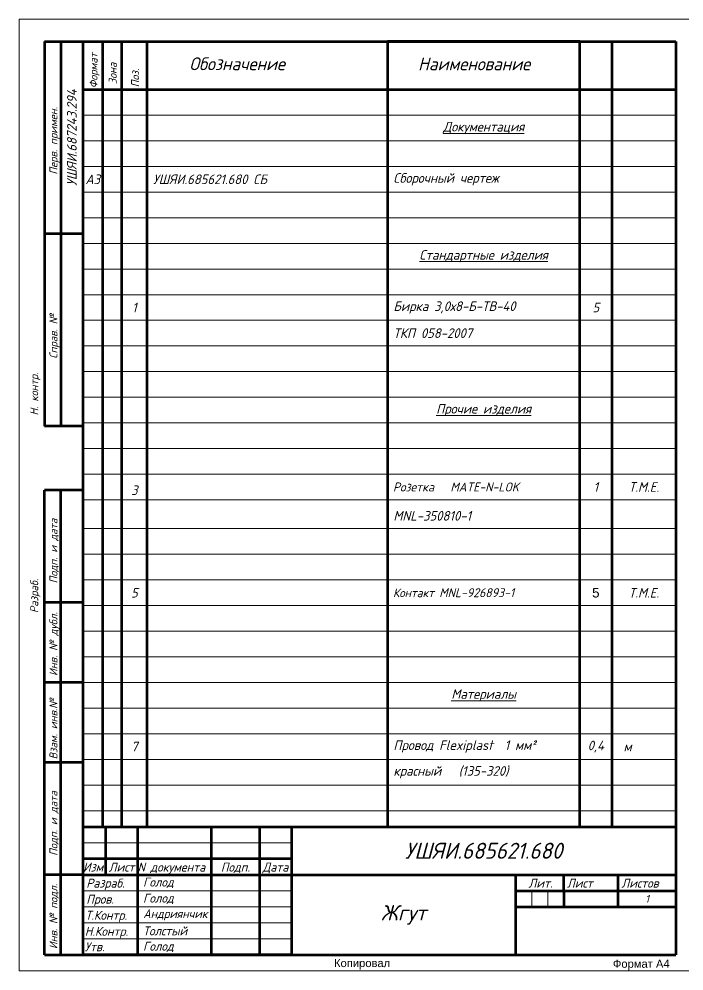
# Model space of a CAD drawing. Header units: millimetres. Extents: x 3219 to 51106, y -14166 to 2695.
# Drawn here: x 8210.7 to 8418.2, y 358.7 to 655.7 of the extents above; entities that cross this region are included whole.
import ezdxf
from ezdxf.enums import TextEntityAlignment as Align

# ---------------------------------------------------------------- set-up
doc = ezdxf.new("R2010")
doc.units = ezdxf.units.MM
doc.layers.get('0').update_dxf_attribs({"lineweight": 53})
doc.layers.add('FORMAT', color=2, linetype='Continuous')
for name, color, linetype, lineweight in [('TONK', 3, 'Continuous', 20), ('Размеры', 2, 'Continuous', 18), ('Штриховка', 80, 'Continuous', 20)]:
    doc.layers.add(name, color=color, linetype=linetype, lineweight=lineweight)
doc.styles.add('Arial', font='arial.ttf', dxfattribs={"height": 3})
doc.styles.add('гост', font='GOST Common Italic.ttf')

msp = doc.modelspace()

# ---------------------------------------------------------------- linework, layer by layer
for p, q in [((8218.72, 648.73), (8230.72, 648.73)), ((8230.72, 648.73), (8415.72, 648.73)), ((8230.72, 363.73), (8230.72, 648.73)), ((8236.72, 648.73), (8236.72, 403.73)), ((8242.72, 648.73), (8242.72, 403.73)), ((8250.72, 403.73), (8250.72, 648.73)), ((8385.72, 648.73), (8325.72, 648.73)), ((8325.72, 648.73), (8325.72, 403.73)), ((8385.72, 403.73), (8385.72, 648.73)), ((8395.72, 648.73), (8395.72, 403.73)), ((8415.72, 648.73), (8415.72, 363.73)), ((8230.72, 633.73), (8415.72, 633.73)), ((8230.72, 508.73), (8218.72, 508.73)), ((8230.72, 473.73), (8218.72, 473.73)), ((8230.72, 448.73), (8218.72, 448.73)), ((8230.72, 423.73), (8218.72, 423.73)), ((8230.72, 363.73), (8230.72, 418.73)), ((8230.72, 403.73), (8415.72, 403.73)), ((8237.72, 403.73), (8237.72, 388.73)), ((8247.72, 403.73), (8247.72, 363.73)), ((8270.72, 403.73), (8270.72, 363.73)), ((8285.72, 403.73), (8285.72, 363.73)), ((8295.72, 403.73), (8295.72, 363.73)), ((8295.72, 393.73), (8230.72, 393.73)), ((8230.72, 388.73), (8218.72, 388.73)), ((8230.72, 388.73), (8295.72, 388.73)), ((8295.72, 388.73), (8415.72, 388.73)), ((8365.72, 363.73), (8365.72, 388.73)), ((8380.72, 383.73), (8380.72, 388.73)), ((8397.72, 383.73), (8397.72, 388.73)), ((8365.72, 383.73), (8415.72, 383.73)), ((8380.72, 383.73), (8380.72, 378.73)), ((8397.72, 378.73), (8397.72, 383.73)), ((8365.72, 378.73), (8415.72, 378.73)), ((8218.72, 363.73), (8230.72, 363.73)), ((8230.72, 363.73), (8415.72, 363.73)), ((8295.72, 363.73), (8230.72, 363.73)), ((8295.72, 363.73), (8415.72, 363.73))]:
    msp.add_line(p, q)
for points in [[(8218.72, 648.73), (8218.72, 528.73)], [(8223.72, 648.73), (8223.72, 528.73)], [(8230.72, 588.73), (8218.72, 588.73)], [(8230.72, 528.73), (8218.72, 528.73)], [(8218.72, 363.73), (8218.72, 503.73), (8218.72, 508.73)], [(8223.72, 363.73), (8223.72, 503.73), (8223.72, 508.73)]]:
    msp.add_lwpolyline(points)
at = {"layer": 'FORMAT'}
for p, q in [((8218.72, 508.73), (8218.72, 363.73)), ((8223.72, 363.73), (8223.72, 508.73))]:
    msp.add_line(p, q, dxfattribs=at)
for points in [[(8218.72, 363.73), (8218.72, 503.73), (8218.72, 508.73)], [(8218.72, 363.73), (8218.72, 503.73), (8218.72, 508.73)], [(8223.72, 363.73), (8223.72, 503.73), (8223.72, 508.73)], [(8223.72, 363.73), (8223.72, 503.73), (8223.72, 508.73)]]:
    msp.add_lwpolyline(points, dxfattribs=at)
at = {"layer": 'Размеры'}
for p, q in [((8210.72, 358.73), (8210.72, 655.73)), ((8210.72, 655.73), (8420.72, 655.73)), ((8210.72, 358.73), (8210.72, 655.73)), ((8230.72, 625.73), (8415.72, 625.73)), ((8230.72, 617.73), (8415.72, 617.73)), ((8230.72, 609.73), (8415.72, 609.73)), ((8230.72, 601.73), (8415.72, 601.73)), ((8230.72, 593.73), (8415.72, 593.73)), ((8230.72, 585.73), (8415.72, 585.73)), ((8230.72, 577.73), (8415.72, 577.73)), ((8230.72, 569.73), (8415.72, 569.73)), ((8230.72, 561.73), (8415.72, 561.73)), ((8230.72, 553.73), (8415.72, 553.73)), ((8230.72, 545.73), (8415.72, 545.73)), ((8230.72, 537.73), (8415.72, 537.73)), ((8230.72, 529.73), (8415.72, 529.73)), ((8230.72, 521.73), (8415.72, 521.73)), ((8230.72, 513.73), (8415.72, 513.73)), ((8230.72, 505.73), (8415.72, 505.73)), ((8230.72, 496.73), (8415.72, 496.73)), ((8230.72, 488.73), (8415.72, 488.73)), ((8230.72, 480.73), (8415.72, 480.73)), ((8230.72, 472.73), (8415.72, 472.73)), ((8230.72, 464.73), (8415.72, 464.73)), ((8230.72, 456.73), (8415.72, 456.73)), ((8230.72, 448.73), (8415.72, 448.73)), ((8230.72, 440.73), (8415.72, 440.73)), ((8230.72, 432.73), (8415.72, 432.73)), ((8230.72, 424.73), (8415.72, 424.73)), ((8230.72, 416.73), (8415.72, 416.73)), ((8230.72, 408.73), (8415.72, 408.73)), ((8230.72, 398.73), (8295.72, 398.73)), ((8230.72, 383.73), (8295.72, 383.73)), ((8370.72, 378.73), (8370.72, 383.73)), ((8375.72, 383.73), (8375.72, 378.73)), ((8295.72, 378.73), (8230.72, 378.73)), ((8295.72, 373.73), (8230.72, 373.73)), ((8230.72, 368.73), (8295.72, 368.73)), ((8420.72, 358.73), (8210.72, 358.73))]:
    msp.add_line(p, q, dxfattribs=at)

# ---------------------------------------------------------------- texts
at = {"layer": 'FORMAT', "style": 'гост'}
for s, p in [('Перв. примен.', (8222.72, 617.73)), ('Справ. №', (8222.72, 556.73))]:
    msp.add_text(s, height=2.5, rotation=90, dxfattribs=at).set_placement(p, align=Align.CENTER)
at = {"layer": 'TONK', "style": 'гост'}
for s, p in [('Формат', (8235.22, 634.15)), ('Зона', (8241.22, 635.4)), ('Поз.', (8248.22, 634.44))]:
    msp.add_text(s, height=2.5, rotation=90, dxfattribs=at).set_placement(p)
for s, height, p in [('Обозначение', 4, (8263.88, 639.77)), ('Наименование', 4.0005, (8335.25, 639.73))]:
    msp.add_text(s, height=height, dxfattribs=at).set_placement(p)
for s, insert, char_height, width, attachment_point in [('{\\LДокументация}', (8355.72, 621.73), 3, 60, 5), ('А3', (8233.72, 605.73), 3, 6, 5), (' УШЯИ.685621.680 СБ', (8250.72, 605.73), 3, 75, 4), (' Сборочный чертеж', (8325.72, 605.73), 3, 60, 4), ('{\\LСтандартные изделия}', (8355.72, 581.73), 3, 60, 5), (' Бирка 3,0х8-Б-ТВ-40', (8325.72, 565.73), 3, 60, 4), ('1', (8246.72, 565.73), 3, 8, 5), ('5', (8390.72, 565.73), 3, 10, 5), (' ТКП 058-2007', (8325.72, 557.73), 3, 60, 4), ('{\\LПрочие изделия}', (8355.72, 533.73), 3, 60, 5), (' Розетка   MATE-N-LOK', (8325.72, 509.73), 2.8, 60, 4), ('1', (8390.72, 509.73), 3, 10, 5), ('Т.М.Е.', (8405.72, 509.73), 3, 20, 5), ('3', (8246.72, 508.73), 3, 8, 5), (' MNL-350810-1', (8325.72, 500.73), 3, 60, 4), ('5', (8246.72, 476.73), 3, 8, 5), ('{\\fArial|b0|i0|c0|p34;5}', (8390.72, 476.73), 3, 10, 5), ('Т.М.Е.', (8405.72, 476.73), 3, 20, 5), (' {\\H0.9643x;Контакт \\H1.037x;MNL-926893-1}', (8325.72, 476.75), 2.8, 60, 4), ('{\\LМатериалы}', (8355.72, 444.73), 3, 60, 5), (' Провод Flexiplast  1 мм²', (8325.72, 428.73), 3, 60, 4), ('7', (8246.72, 428.73), 3, 8, 5), ('0,4', (8390.72, 428.73), 3, 10, 5), ('  м', (8395.72, 428.73), 3, 20, 4), (' красный   (135-320)  ', (8325.72, 420.73), 3, 60, 4)]:
    msp.add_mtext(s, dxfattribs=dict(at, insert=insert, char_height=char_height, width=width, attachment_point=attachment_point))
at = {"layer": 'Размеры', "style": 'гост'}
for s, p in [('Н. контр.', (8216.72, 538.73)), ('Подп. и дата', (8222.72, 489.73)), ('Разраб.', (8216.72, 475.73)), ('Инв. № дубл.', (8222.72, 460.73)), ('Подп. и дата', (8222.72, 404.73)), ('Инв. № подл.', (8222.72, 375.73))]:
    msp.add_text(s, height=2.5, rotation=90, dxfattribs=at).set_placement(p, align=Align.CENTER)
msp.add_text('Взам. инв.№', height=2.5, rotation=90, dxfattribs=at).set_placement((8222.72, 424.73))
for s, p in [('Изм.', (8230.72, 389.73)), ('Лист', (8238.72, 389.73)), ('N документа', (8247.72, 389.73)), ('Подп.', (8273.72, 389.73)), ('Дата', (8286.72, 389.73)), ('Разраб.', (8231.72, 384.73)), ('Лит.', (8369.72, 384.73)), ('Лист', (8381.72, 384.73)), ('Листов ', (8398.72, 384.73)), ('Пров.', (8231.72, 379.73)), ('Т.Контр.', (8231.41, 374.71)), ('Н.Контр.', (8231.25, 369.7)), ('Утв.', (8231.25, 364.88))]:
    msp.add_text(s, height=2.8, dxfattribs=at).set_placement(p)
at = {"layer": 'Размеры', "insert": (8227.22, 618.73), "char_height": 3, "width": 60, "attachment_point": 5, "rotation": 90, "style": 'гост'}
msp.add_mtext('УШЯИ.687243.294', dxfattribs=at)
at = {"layer": 'Размеры', "ltscale": 1.5, "attachment_point": 5, "style": 'гост'}
for s, insert, char_height, width in [('УШЯИ.685621.680', (8355.72, 396.23), 5, 120), ('Жгут', (8330.72, 376.23), 4.8, 70)]:
    msp.add_mtext(s, dxfattribs=dict(at, insert=insert, char_height=char_height, width=width))
at = {"layer": 'Размеры', "style": 'гост'}
for s, insert, char_height, width, attachment_point in [(' Голод ', (8247.72, 386.23), 2.8, 23, 4), (' Голод ', (8247.72, 381.23), 2.8, 23, 4), ('1', (8406.72, 381.23), 2.5, 18, 5), (' {\\H0.93333x;Андриянчик}', (8247.72, 376.23), 2.9, 23, 4), (' Толстый', (8247.72, 371.23), 2.8, 23, 4), (' Голод', (8247.72, 366.23), 2.8, 23, 4)]:
    msp.add_mtext(s, dxfattribs=dict(at, insert=insert, char_height=char_height, width=width, attachment_point=attachment_point))
at = {"layer": 'Штриховка', "style": 'Arial'}
for s, p in [('Копировал', (8309.02, 359.94)), ('Формат А4', (8396.03, 359.73))]:
    msp.add_text(s, height=2.5, dxfattribs=at).set_placement(p)

doc.saveas('drawing.dxf')
